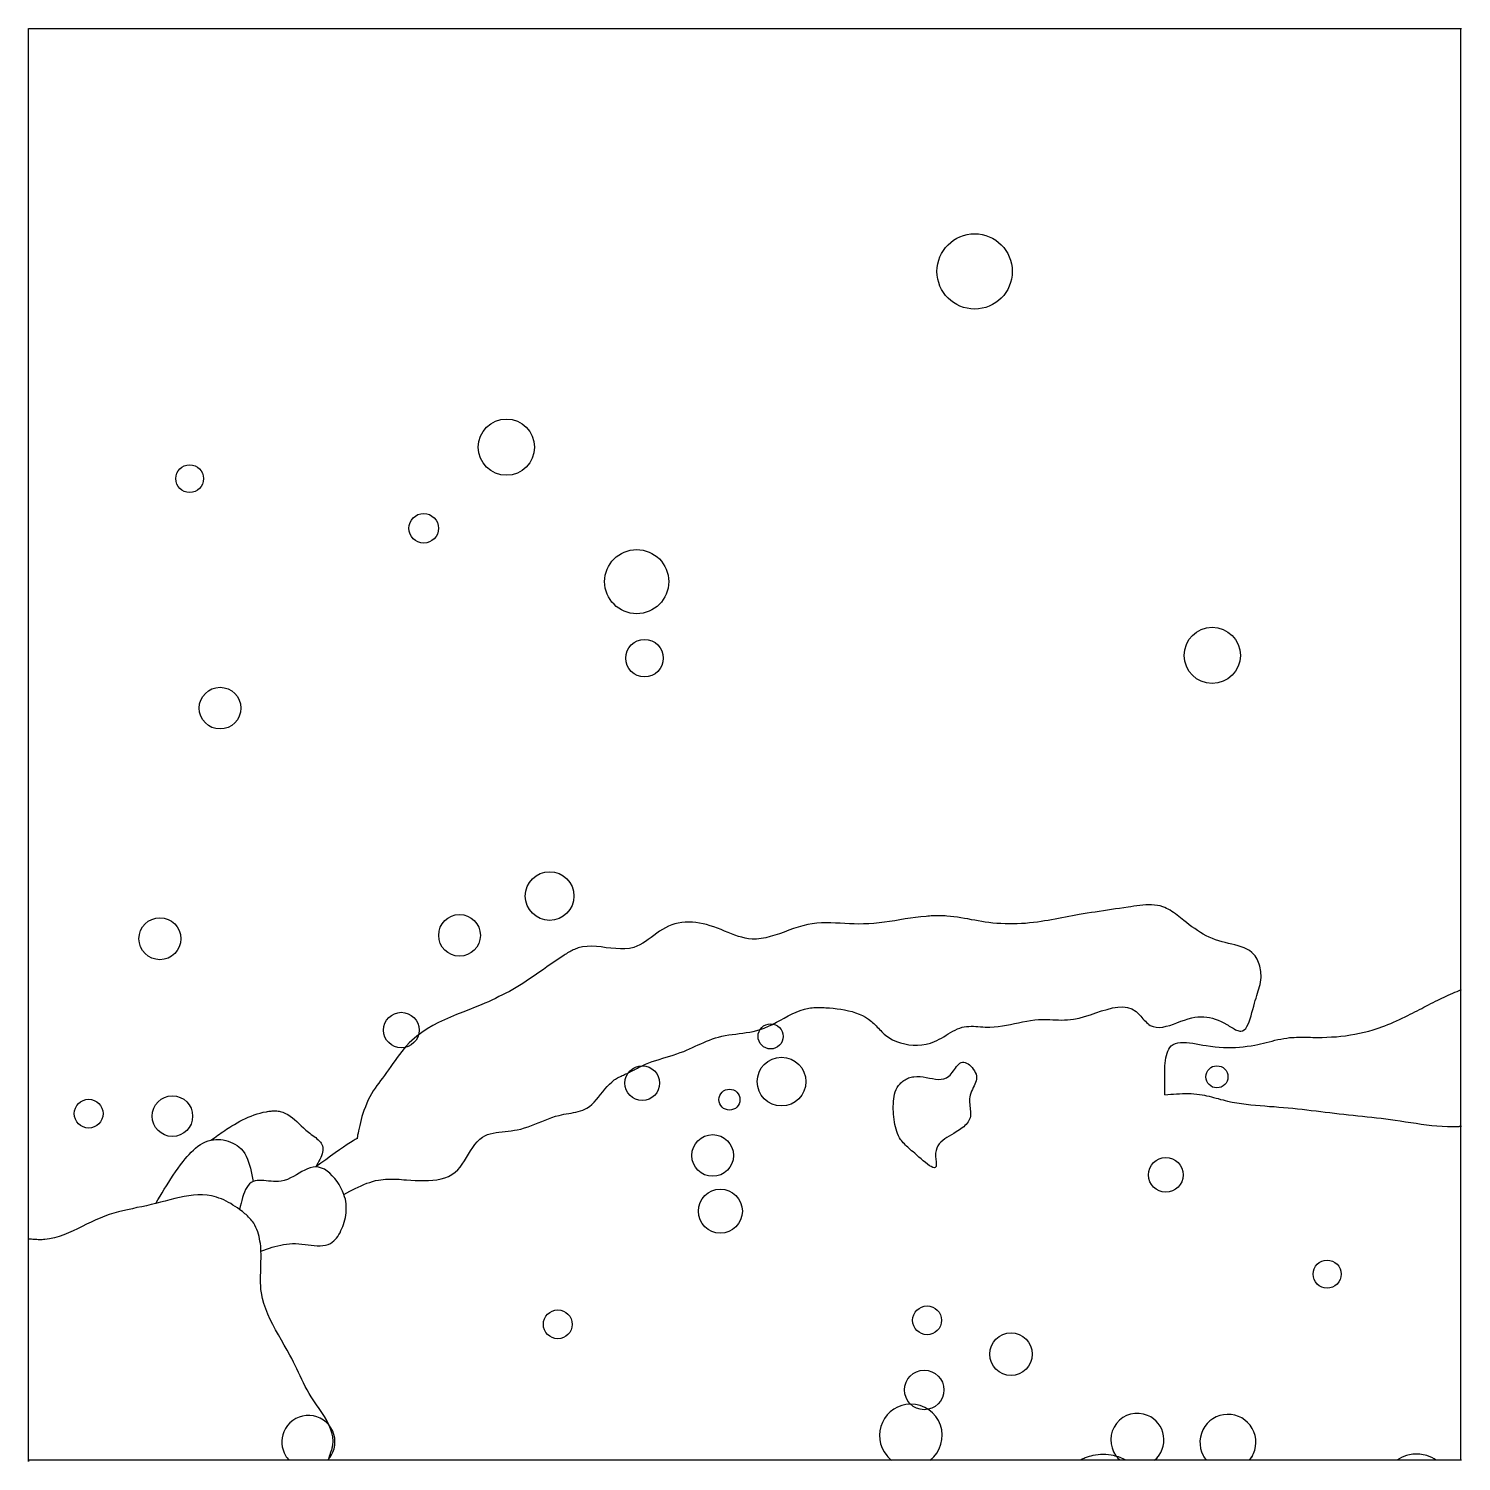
# Model space of a CAD drawing. Extents: x 5.04 to 6.07, y 9.51 to 10.54.
import ezdxf

# ---------------------------------------------------------------- set-up
doc = ezdxf.new("R2010")
doc.units = 0
doc.layers.add('LAYER1', color=7, linetype='CONTINUOUS')
doc.layers.add('LAYER12', color=5, linetype='CONTINUOUS')

msp = doc.modelspace()

# ---------------------------------------------------------------- linework, layer by layer
at = {"layer": 'LAYER1', "color": 7, "linetype": 'CONTINUOUS'}
for points in [[(5.8686, 9.8285), (5.8712, 9.8294), (5.8739, 9.83), (5.876, 9.8305), (5.8782, 9.8307), (5.8803, 9.8308), (5.8824, 9.8308), (5.8845, 9.8306), (5.8865, 9.8303), (5.8886, 9.8298), (5.8906, 9.8292), (5.8927, 9.8284), (5.8947, 9.8275), (5.8967, 9.8265), (5.8988, 9.8253), (5.8997, 9.8248), (5.9006, 9.8242), (5.9015, 9.8237), (5.9024, 9.8231), (5.9033, 9.8226), (5.9041, 9.8221), (5.905, 9.8216), (5.9058, 9.8212), (5.9066, 9.8209), (5.9074, 9.8207), (5.9081, 9.8205), (5.9088, 9.8205), (5.9101, 9.8207), (5.9113, 9.8214), (5.9123, 9.8224), (5.9132, 9.8238), (5.9141, 9.8255), (5.9148, 9.8273), (5.9155, 9.8294), (5.9162, 9.8315), (5.9168, 9.8338), (5.9174, 9.8361), (5.918, 9.8383), (5.9185, 9.8405), (5.9191, 9.8424), (5.9197, 9.8442), (5.9202, 9.846), (5.9208, 9.8477), (5.9213, 9.8493), (5.9218, 9.8509), (5.9222, 9.8525), (5.9226, 9.854), (5.9229, 9.8556), (5.9231, 9.8572), (5.9233, 9.8588), (5.9233, 9.8605), (5.9232, 9.8618), (5.9231, 9.8631), (5.9229, 9.8644), (5.9227, 9.8657), (5.9223, 9.8671), (5.922, 9.8684), (5.9215, 9.8697), (5.921, 9.8709), (5.9204, 9.8721), (5.9197, 9.8733), (5.919, 9.8743), (5.9182, 9.8753), (5.9166, 9.8768), (5.9149, 9.8781), (5.9131, 9.8792), (5.9111, 9.8801), (5.909, 9.8809), (5.9068, 9.8816), (5.9046, 9.8822), (5.9023, 9.8827), (5.9, 9.8833), (5.8977, 9.8838), (5.8954, 9.8844), (5.8932, 9.885), (5.8908, 9.8858), (5.8885, 9.8867), (5.8863, 9.8877), (5.8841, 9.8887), (5.882, 9.8899), (5.8799, 9.8911), (5.8779, 9.8924), (5.8759, 9.8938), (5.8739, 9.8952), (5.872, 9.8966), (5.87, 9.8981), (5.8681, 9.8997), (5.8669, 9.9006), (5.8657, 9.9016), (5.8645, 9.9026), (5.8633, 9.9035), (5.8621, 9.9044), (5.8608, 9.9053), (5.8596, 9.9061), (5.8583, 9.9069), (5.857, 9.9077), (5.8557, 9.9083), (5.8544, 9.9089), (5.8531, 9.9095), (5.8511, 9.91), (5.8492, 9.9104), (5.8472, 9.9107), (5.8451, 9.9109), (5.8431, 9.9109), (5.841, 9.9108), (5.8389, 9.9107), (5.8367, 9.9104), (5.8346, 9.9102), (5.8324, 9.9099), (5.8303, 9.9095), (5.8282, 9.9092), (5.8252, 9.9087), (5.8222, 9.9083), (5.8193, 9.9079), (5.8164, 9.9074), (5.8135, 9.907), (5.8106, 9.9066), (5.8077, 9.9061), (5.8048, 9.9057), (5.802, 9.9053), (5.7991, 9.9048), (5.7962, 9.9043), (5.7934, 9.9038), (5.7909, 9.9034), (5.7885, 9.9029), (5.786, 9.9024), (5.7835, 9.902), (5.781, 9.9015), (5.7786, 9.901), (5.7761, 9.9005), (5.7736, 9.9001), (5.7711, 9.8997), (5.7686, 9.8993), (5.7661, 9.8989), (5.7636, 9.8985), (5.7607, 9.8982), (5.7578, 9.8979), (5.7549, 9.8976), (5.752, 9.8974), (5.749, 9.8973), (5.7461, 9.8972), (5.7432, 9.8972), (5.7403, 9.8972), (5.7374, 9.8974), (5.7345, 9.8975), (5.7316, 9.8978), (5.7287, 9.8981), (5.7262, 9.8985), (5.7237, 9.8989), (5.7212, 9.8993), (5.7188, 9.8998), (5.7163, 9.9002), (5.7138, 9.9007), (5.7113, 9.9011), (5.7088, 9.9015), (5.7063, 9.9019), (5.7038, 9.9023), (5.7013, 9.9026), (5.6988, 9.9028), (5.6976, 9.9029), (5.6963, 9.9029), (5.6951, 9.903), (5.6938, 9.903), (5.6926, 9.903), (5.6914, 9.903), (5.6901, 9.903), (5.6889, 9.9029), (5.6876, 9.9029), (5.6864, 9.9028), (5.6851, 9.9027), (5.6839, 9.9026), (5.6801, 9.9023), (5.6764, 9.9018), (5.6727, 9.9013), (5.6689, 9.9007), (5.6652, 9.9001), (5.6615, 9.8995), (5.6578, 9.899), (5.6541, 9.8984), (5.6503, 9.898), (5.6466, 9.8976), (5.6429, 9.8973), (5.6391, 9.8972), (5.6358, 9.8971), (5.6325, 9.8972), (5.6292, 9.8973), (5.6258, 9.8975), (5.6225, 9.8977), (5.6192, 9.8978), (5.6159, 9.8979), (5.6125, 9.898), (5.6092, 9.8979), (5.6059, 9.8977), (5.6026, 9.8973), (5.5993, 9.8967), (5.5959, 9.8959), (5.5925, 9.8949), (5.5892, 9.8938), (5.5858, 9.8926), (5.5825, 9.8914), (5.5792, 9.8902), (5.5759, 9.8891), (5.5726, 9.8881), (5.5693, 9.8873), (5.5661, 9.8867), (5.5628, 9.8863), (5.5596, 9.8863), (5.5571, 9.8866), (5.5547, 9.887), (5.5522, 9.8876), (5.5498, 9.8883), (5.5473, 9.8892), (5.5449, 9.8901), (5.5424, 9.8911), (5.5399, 9.8921), (5.5374, 9.8932), (5.5348, 9.8941), (5.5322, 9.8951), (5.5296, 9.8959), (5.5271, 9.8967), (5.5246, 9.8973), (5.522, 9.8978), (5.5194, 9.8981), (5.5169, 9.8984), (5.5143, 9.8985), (5.5118, 9.8984), (5.5093, 9.8982), (5.5068, 9.8978), (5.5044, 9.8973), (5.5021, 9.8965), (5.4998, 9.8956), (5.4976, 9.8945), (5.4955, 9.8933), (5.4934, 9.8919), (5.4914, 9.8905), (5.4894, 9.889), (5.4874, 9.8875), (5.4854, 9.8861), (5.4834, 9.8847), (5.4814, 9.8834), (5.4793, 9.8822), (5.4772, 9.8812), (5.475, 9.8804), (5.4719, 9.8797), (5.4687, 9.8793), (5.4655, 9.8793), (5.4621, 9.8795), (5.4587, 9.8798), (5.4552, 9.8802), (5.4518, 9.8807), (5.4484, 9.881), (5.445, 9.8812), (5.4416, 9.8811), (5.4384, 9.8807), (5.4352, 9.88), (5.4343, 9.8797), (5.4335, 9.8793), (5.4326, 9.879), (5.4318, 9.8786), (5.431, 9.8782), (5.4301, 9.8778), (5.4293, 9.8773), (5.4285, 9.8769), (5.4277, 9.8764), (5.4269, 9.8759), (5.4261, 9.8754), (5.4253, 9.8749), (5.4228, 9.8732), (5.4203, 9.8715), (5.4178, 9.8698), (5.4153, 9.8681), (5.4129, 9.8664), (5.4104, 9.8647), (5.408, 9.863), (5.4055, 9.8613), (5.4031, 9.8596), (5.4006, 9.8579), (5.3982, 9.8563), (5.3957, 9.8547), (5.3933, 9.8532), (5.3909, 9.8518), (5.3885, 9.8504), (5.3861, 9.849), (5.3837, 9.8477), (5.3812, 9.8464), (5.3787, 9.8452), (5.3762, 9.844), (5.3737, 9.8428), (5.3711, 9.8416), (5.3686, 9.8405), (5.366, 9.8394), (5.3616, 9.8376), (5.3572, 9.8359), (5.3528, 9.8341), (5.3484, 9.8324), (5.344, 9.8306), (5.3397, 9.8287), (5.3355, 9.8267), (5.3314, 9.8246)], [(5.8545, 9.7751), (5.8545, 9.7763), (5.8545, 9.7774), (5.8545, 9.7786), (5.8544, 9.7798), (5.8544, 9.7811), (5.8544, 9.7823), (5.8544, 9.7835), (5.8544, 9.7848), (5.8544, 9.786), (5.8544, 9.7873), (5.8544, 9.7887), (5.8544, 9.79), (5.8544, 9.7919), (5.8545, 9.7938), (5.8546, 9.7957), (5.8547, 9.7977), (5.8549, 9.7995), (5.8552, 9.8014), (5.8556, 9.8031), (5.8561, 9.8048), (5.8566, 9.8063), (5.8573, 9.8077), (5.8582, 9.8089), (5.8591, 9.81), (5.8605, 9.811), (5.8621, 9.8117), (5.8639, 9.8122), (5.8658, 9.8124), (5.8678, 9.8125), (5.87, 9.8124), (5.8722, 9.8122), (5.8746, 9.8119), (5.8769, 9.8115), (5.8793, 9.8111), (5.8817, 9.8106), (5.884, 9.8102), (5.8872, 9.8097), (5.8904, 9.8094), (5.8934, 9.8091), (5.8964, 9.8089), (5.8993, 9.8088), (5.9022, 9.8088), (5.905, 9.8089), (5.9078, 9.809), (5.9106, 9.8093), (5.9133, 9.8097), (5.9161, 9.8101), (5.9189, 9.8106), (5.9209, 9.8111), (5.9229, 9.8115), (5.925, 9.812), (5.927, 9.8125), (5.9291, 9.813), (5.9312, 9.8135), (5.9332, 9.814), (5.9353, 9.8145), (5.9374, 9.8149), (5.9395, 9.8153), (5.9416, 9.8156), (5.9437, 9.8159), (5.9454, 9.816), (5.947, 9.8161), (5.9487, 9.8162), (5.9503, 9.8163), (5.952, 9.8163), (5.9536, 9.8163), (5.9553, 9.8162), (5.957, 9.8162), (5.9586, 9.8162), (5.9603, 9.8161), (5.9619, 9.8161), (5.9636, 9.8161), (5.967, 9.8161), (5.9703, 9.8162), (5.9737, 9.8164), (5.9771, 9.8166), (5.9804, 9.8169), (5.9837, 9.8173), (5.9871, 9.8178), (5.9904, 9.8184), (5.9937, 9.819), (5.9969, 9.8198), (6.0002, 9.8206), (6.0034, 9.8215), (6.0055, 9.8222), (6.0076, 9.8229), (6.0097, 9.8236), (6.0118, 9.8244), (6.0139, 9.8253), (6.016, 9.8261), (6.018, 9.827), (6.0201, 9.8279), (6.0221, 9.8288), (6.0241, 9.8298), (6.0262, 9.8308), (6.0282, 9.8317), (6.0298, 9.8326), (6.0315, 9.8334), (6.0331, 9.8343), (6.0348, 9.8351), (6.0364, 9.836), (6.0381, 9.8368), (6.0397, 9.8377), (6.0414, 9.8386), (6.043, 9.8394), (6.0446, 9.8402), (6.0463, 9.8411), (6.048, 9.8419), (6.0495, 9.8427), (6.051, 9.8434), (6.0525, 9.8441), (6.0541, 9.8448), (6.0556, 9.8455), (6.0571, 9.8462), (6.0587, 9.8469), (6.0602, 9.8476), (6.0617, 9.8483), (6.0633, 9.849), (6.0648, 9.8497), (6.0664, 9.8504)], [(5.2679, 9.7039), (5.2699, 9.705), (5.272, 9.7061), (5.274, 9.7071), (5.276, 9.7081), (5.2781, 9.7091), (5.2801, 9.7101), (5.2822, 9.7109), (5.2843, 9.7118), (5.2863, 9.7125), (5.2884, 9.7131), (5.2905, 9.7137), (5.2927, 9.7141), (5.2943, 9.7144), (5.2959, 9.7146), (5.2975, 9.7147), (5.2991, 9.7148), (5.3007, 9.7148), (5.3024, 9.7148), (5.304, 9.7148), (5.3057, 9.7147), (5.3074, 9.7147), (5.3091, 9.7146), (5.3108, 9.7144), (5.3126, 9.7143), (5.3157, 9.7141), (5.3189, 9.7139), (5.322, 9.7138), (5.3252, 9.7137), (5.3283, 9.7138), (5.3314, 9.714), (5.3344, 9.7144), (5.3373, 9.7149), (5.34, 9.7157), (5.3427, 9.7167), (5.3451, 9.7181), (5.3474, 9.7197), (5.3492, 9.7215), (5.3509, 9.7234), (5.3525, 9.7256), (5.3541, 9.7279), (5.3555, 9.7303), (5.357, 9.7327), (5.3584, 9.7351), (5.3599, 9.7374), (5.3615, 9.7395), (5.3632, 9.7415), (5.365, 9.7433), (5.367, 9.7448), (5.3687, 9.7458), (5.3705, 9.7466), (5.3725, 9.7472), (5.3745, 9.7477), (5.3766, 9.7481), (5.3787, 9.7484), (5.3809, 9.7487), (5.3831, 9.7489), (5.3853, 9.7491), (5.3875, 9.7494), (5.3897, 9.7497), (5.3918, 9.75), (5.3944, 9.7506), (5.397, 9.7514), (5.3995, 9.7522), (5.4019, 9.7531), (5.4044, 9.754), (5.4068, 9.755), (5.4092, 9.756), (5.4116, 9.757), (5.414, 9.758), (5.4165, 9.7589), (5.419, 9.7597), (5.4216, 9.7603), (5.4233, 9.7607), (5.425, 9.7611), (5.4268, 9.7614), (5.4285, 9.7617), (5.4302, 9.762), (5.4319, 9.7623), (5.4336, 9.7627), (5.4353, 9.7631), (5.4369, 9.7636), (5.4385, 9.7641), (5.44, 9.7648), (5.4414, 9.7655), (5.4433, 9.7668), (5.4451, 9.7682), (5.4467, 9.7698), (5.4483, 9.7716), (5.4498, 9.7734), (5.4513, 9.7753), (5.4528, 9.7772), (5.4544, 9.7791), (5.4559, 9.7809), (5.4576, 9.7826), (5.4593, 9.7842), (5.4611, 9.7857), (5.4619, 9.7862), (5.4627, 9.7867), (5.4635, 9.7871), (5.4643, 9.7876), (5.4651, 9.788), (5.466, 9.7884), (5.4668, 9.7888), (5.4676, 9.7892), (5.4685, 9.7896), (5.4693, 9.79), (5.4702, 9.7903), (5.471, 9.7907), (5.4719, 9.7912), (5.4727, 9.7916), (5.4735, 9.792), (5.4744, 9.7924), (5.4752, 9.7929), (5.476, 9.7933), (5.4768, 9.7937), (5.4776, 9.7942), (5.4785, 9.7946), (5.4793, 9.795), (5.4801, 9.7954), (5.4809, 9.7958), (5.4833, 9.7969), (5.4857, 9.7979), (5.4882, 9.7988), (5.4907, 9.7996), (5.4932, 9.8004), (5.4957, 9.8012), (5.4982, 9.802), (5.5007, 9.8027), (5.5032, 9.8035), (5.5057, 9.8043), (5.5082, 9.8052), (5.5107, 9.8061), (5.5128, 9.807), (5.5148, 9.8079), (5.5169, 9.8088), (5.5189, 9.8097), (5.521, 9.8107), (5.523, 9.8116), (5.5251, 9.8125), (5.5271, 9.8134), (5.5292, 9.8142), (5.5313, 9.815), (5.5334, 9.8157), (5.5355, 9.8163), (5.5379, 9.8169), (5.5404, 9.8174), (5.5429, 9.8178), (5.5454, 9.8182), (5.5479, 9.8185), (5.5504, 9.8188), (5.5529, 9.8192), (5.5554, 9.8195), (5.5579, 9.8199), (5.5604, 9.8204), (5.5629, 9.821), (5.5653, 9.8217), (5.5683, 9.8227), (5.5712, 9.824), (5.5741, 9.8254), (5.5769, 9.8269), (5.5798, 9.8284), (5.5826, 9.8299), (5.5854, 9.8314), (5.5883, 9.8329), (5.5911, 9.8342), (5.594, 9.8353), (5.597, 9.8363), (5.6, 9.837), (5.6012, 9.8372), (5.6024, 9.8373), (5.6036, 9.8374), (5.6048, 9.8375), (5.6061, 9.8375), (5.6073, 9.8375), (5.6086, 9.8375), (5.6098, 9.8375), (5.6111, 9.8374), (5.6123, 9.8373), (5.6136, 9.8372), (5.6149, 9.8371), (5.6176, 9.8369), (5.6203, 9.8366), (5.623, 9.8362), (5.6257, 9.8357), (5.6284, 9.8351), (5.631, 9.8345), (5.6335, 9.8337), (5.636, 9.8328), (5.6384, 9.8317), (5.6407, 9.8305), (5.6428, 9.8291), (5.6449, 9.8275), (5.6457, 9.8268), (5.6466, 9.826), (5.6474, 9.8251), (5.6482, 9.8243), (5.649, 9.8235), (5.6499, 9.8226), (5.6507, 9.8217), (5.6515, 9.8209), (5.6523, 9.82), (5.6532, 9.8192), (5.654, 9.8184), (5.6549, 9.8177), (5.6574, 9.8159), (5.6599, 9.8144), (5.6627, 9.8131), (5.6656, 9.8121), (5.6686, 9.8114), (5.6716, 9.8108), (5.6747, 9.8106), (5.6778, 9.8105), (5.6809, 9.8108), (5.684, 9.8113), (5.687, 9.812), (5.6898, 9.8131), (5.6916, 9.8139), (5.6933, 9.8147), (5.695, 9.8156), (5.6966, 9.8166), (5.6982, 9.8176), (5.6998, 9.8186), (5.7014, 9.8196), (5.703, 9.8205), (5.7047, 9.8213), (5.7063, 9.8221), (5.708, 9.8227), (5.7096, 9.8233), (5.7112, 9.8236), (5.7128, 9.8238), (5.7144, 9.8239), (5.716, 9.824), (5.7177, 9.824), (5.7194, 9.8239), (5.721, 9.8239), (5.7227, 9.8237), (5.7244, 9.8236), (5.7261, 9.8235), (5.7278, 9.8235), (5.7295, 9.8235), (5.7325, 9.8236), (5.7355, 9.8239), (5.7384, 9.8243), (5.7414, 9.8248), (5.7443, 9.8253), (5.7472, 9.8259), (5.75, 9.8266), (5.7529, 9.8272), (5.7558, 9.8277), (5.7586, 9.8282), (5.7615, 9.8286), (5.7643, 9.8288), (5.7664, 9.8289), (5.7684, 9.8289), (5.7704, 9.8289), (5.7724, 9.8288), (5.7745, 9.8287), (5.7766, 9.8286), (5.7786, 9.8286), (5.7807, 9.8285), (5.7828, 9.8286), (5.7849, 9.8286), (5.7871, 9.8288), (5.7892, 9.8291), (5.7932, 9.8299), (5.7972, 9.831), (5.8013, 9.8323), (5.8053, 9.8336), (5.8093, 9.835), (5.8133, 9.8361), (5.8172, 9.8371), (5.8209, 9.8377), (5.8245, 9.8379), (5.8278, 9.8375), (5.831, 9.8364), (5.834, 9.8346), (5.8348, 9.8338), (5.8357, 9.833), (5.8365, 9.8322), (5.8373, 9.8313), (5.8381, 9.8303), (5.8389, 9.8294), (5.8398, 9.8285), (5.8406, 9.8276), (5.8414, 9.8268), (5.8423, 9.826), (5.8431, 9.8253), (5.844, 9.8247), (5.8461, 9.8238), (5.8483, 9.8233), (5.8506, 9.8232), (5.853, 9.8235), (5.8554, 9.824), (5.858, 9.8247), (5.8606, 9.8256), (5.8632, 9.8266), (5.8659, 9.8276), (5.8686, 9.8285)], [(5.3314, 9.8246), (5.3274, 9.8223), (5.3236, 9.8197), (5.3199, 9.817), (5.3165, 9.8139), (5.3146, 9.8121), (5.3127, 9.8101), (5.311, 9.8081), (5.3093, 9.806), (5.3076, 9.8039), (5.306, 9.8017), (5.3044, 9.7995), (5.3028, 9.7974), (5.3013, 9.7952), (5.2998, 9.793), (5.2983, 9.7909), (5.2968, 9.7888), (5.2955, 9.787), (5.2941, 9.7852), (5.2928, 9.7834), (5.2915, 9.7816), (5.2902, 9.7797), (5.2889, 9.7778), (5.2877, 9.7758), (5.2865, 9.7737), (5.2853, 9.7715), (5.2842, 9.7691), (5.2832, 9.7665), (5.2822, 9.7638), (5.2815, 9.7617), (5.2808, 9.7596), (5.2803, 9.7574), (5.2797, 9.7553), (5.2792, 9.7532), (5.2787, 9.7512), (5.2783, 9.7493), (5.278, 9.7477), (5.2777, 9.7463), (5.2776, 9.7451), (5.2774, 9.7443), (5.2774, 9.7438), (5.2774, 9.7438), (5.2774, 9.7437), (5.2774, 9.7437), (5.2774, 9.7437), (5.2774, 9.7437), (5.2774, 9.7437), (5.2774, 9.7437), (5.2774, 9.7437), (5.2774, 9.7438), (5.2774, 9.7438), (5.2774, 9.7438), (5.2774, 9.7438), (5.2769, 9.7437), (5.2759, 9.7431), (5.2744, 9.7422), (5.2725, 9.741), (5.2703, 9.7395), (5.2677, 9.7377), (5.2648, 9.7357), (5.2616, 9.7335), (5.2583, 9.7311), (5.2549, 9.7287), (5.2513, 9.7261), (5.2478, 9.7236)], [(5.72, 9.7885), (5.72, 9.7874), (5.7199, 9.7863), (5.7196, 9.7851), (5.7192, 9.7839), (5.7187, 9.7827), (5.7182, 9.7815), (5.7176, 9.7802), (5.717, 9.7789), (5.7164, 9.7776), (5.7159, 9.7762), (5.7155, 9.7749), (5.7152, 9.7735), (5.715, 9.7722), (5.7149, 9.7709), (5.715, 9.7696), (5.7151, 9.7683), (5.7152, 9.767), (5.7154, 9.7658), (5.7155, 9.7645), (5.7156, 9.7633), (5.7157, 9.762), (5.7157, 9.7609), (5.7156, 9.7597), (5.7153, 9.7586), (5.715, 9.7576), (5.7145, 9.7566), (5.714, 9.7557), (5.7133, 9.7548), (5.7125, 9.7539), (5.7117, 9.7531), (5.7108, 9.7522), (5.7098, 9.7515), (5.7088, 9.7507), (5.7077, 9.75), (5.7066, 9.7492), (5.7055, 9.7485), (5.7038, 9.7475), (5.7021, 9.7465), (5.7004, 9.7455), (5.6988, 9.7445), (5.6973, 9.7435), (5.6958, 9.7424), (5.6945, 9.7412), (5.6933, 9.7399), (5.6923, 9.7385), (5.6916, 9.737), (5.691, 9.7353), (5.6907, 9.7334), (5.6907, 9.7325), (5.6907, 9.7315), (5.6907, 9.7305), (5.6908, 9.7296), (5.6909, 9.7286), (5.691, 9.7277), (5.691, 9.7268), (5.6911, 9.7259), (5.6911, 9.7252), (5.6911, 9.7245), (5.691, 9.7239), (5.6908, 9.7235), (5.6903, 9.723), (5.6896, 9.7229), (5.6887, 9.7231), (5.6876, 9.7237), (5.6863, 9.7244), (5.6849, 9.7254), (5.6835, 9.7266), (5.6819, 9.7279), (5.6804, 9.7292), (5.6788, 9.7306), (5.6773, 9.732), (5.6758, 9.7333), (5.6747, 9.7342), (5.6736, 9.7351), (5.6726, 9.736), (5.6717, 9.7368), (5.6708, 9.7376), (5.6699, 9.7384), (5.6691, 9.7391), (5.6684, 9.7399), (5.6676, 9.7407), (5.667, 9.7415), (5.6663, 9.7423), (5.6657, 9.7431), (5.6649, 9.7444), (5.6642, 9.7458), (5.6635, 9.7473), (5.663, 9.7489), (5.6625, 9.7505), (5.662, 9.7522), (5.6616, 9.7539), (5.6613, 9.7556), (5.661, 9.7574), (5.6608, 9.7593), (5.6606, 9.7611), (5.6605, 9.763), (5.6604, 9.7648), (5.6604, 9.7667), (5.6605, 9.7685), (5.6606, 9.7704), (5.6608, 9.7721), (5.6611, 9.7739), (5.6614, 9.7756), (5.6619, 9.7772), (5.6626, 9.7788), (5.6633, 9.7803), (5.6642, 9.7816), (5.6653, 9.7829), (5.6659, 9.7836), (5.6666, 9.7842), (5.6673, 9.7848), (5.6681, 9.7853), (5.6689, 9.7858), (5.6697, 9.7863), (5.6706, 9.7867), (5.6714, 9.7871), (5.6724, 9.7874), (5.6733, 9.7877), (5.6742, 9.7879), (5.6752, 9.788), (5.6774, 9.7882), (5.6796, 9.7881), (5.6818, 9.7878), (5.684, 9.7874), (5.6863, 9.787), (5.6885, 9.7866), (5.6906, 9.7863), (5.6927, 9.7861), (5.6947, 9.7862), (5.6966, 9.7865), (5.6984, 9.7872), (5.7001, 9.7883), (5.701, 9.7891), (5.7018, 9.79), (5.7026, 9.791), (5.7034, 9.7921), (5.7042, 9.7932), (5.7049, 9.7942), (5.7057, 9.7952), (5.7065, 9.7962), (5.7073, 9.797), (5.7081, 9.7976), (5.709, 9.7981), (5.7099, 9.7984), (5.7109, 9.7984), (5.7119, 9.7982), (5.7129, 9.7977), (5.7139, 9.7971), (5.7149, 9.7964), (5.7159, 9.7955), (5.7168, 9.7945), (5.7176, 9.7934), (5.7184, 9.7922), (5.719, 9.791), (5.7196, 9.7897), (5.72, 9.7885)], [(5.8545, 9.7751), (5.8566, 9.7752), (5.8587, 9.7754), (5.8608, 9.7756), (5.8629, 9.7757), (5.865, 9.7758), (5.8671, 9.7759), (5.8691, 9.776), (5.8712, 9.7759), (5.8733, 9.7759), (5.8753, 9.7758), (5.8774, 9.7756), (5.8794, 9.7753), (5.8811, 9.7751), (5.8828, 9.7748), (5.8844, 9.7744), (5.8861, 9.774), (5.8878, 9.7736), (5.8894, 9.7732), (5.8911, 9.7727), (5.8927, 9.7723), (5.8944, 9.7718), (5.8961, 9.7714), (5.8977, 9.771), (5.8994, 9.7706), (5.9027, 9.7699), (5.906, 9.7693), (5.9093, 9.7688), (5.9126, 9.7683), (5.9159, 9.7679), (5.9192, 9.7676), (5.9226, 9.7673), (5.9259, 9.7671), (5.9292, 9.7668), (5.9326, 9.7666), (5.9359, 9.7663), (5.9393, 9.7661), (5.9426, 9.7658), (5.9459, 9.7654), (5.9493, 9.7651), (5.9526, 9.7647), (5.9559, 9.7643), (5.9592, 9.7639), (5.9626, 9.7635), (5.9659, 9.7631), (5.9692, 9.7627), (5.9725, 9.7623), (5.9758, 9.7619), (5.9792, 9.7615), (5.9825, 9.7611), (5.9858, 9.7608), (5.9891, 9.7604), (5.9924, 9.7601), (5.9958, 9.7597), (5.9991, 9.7594), (6.0024, 9.759), (6.0057, 9.7586), (6.0091, 9.7583), (6.0124, 9.7578), (6.0157, 9.7574), (6.019, 9.7569), (6.0228, 9.7564), (6.0265, 9.7558), (6.0302, 9.7552), (6.034, 9.7547), (6.0377, 9.7541), (6.0414, 9.7536), (6.0452, 9.7532), (6.0489, 9.7528), (6.0526, 9.7526), (6.0564, 9.7524), (6.0601, 9.7524), (6.0639, 9.7525), (6.0641, 9.7525), (6.0643, 9.7525), (6.0645, 9.7525), (6.0647, 9.7525), (6.0649, 9.7525), (6.0651, 9.7526), (6.0653, 9.7526), (6.0655, 9.7526), (6.0658, 9.7526), (6.066, 9.7526), (6.0662, 9.7526), (6.0664, 9.7526)], [(5.1729, 9.7427), (5.1741, 9.7435), (5.1753, 9.7444), (5.1765, 9.7453), (5.1777, 9.7461), (5.179, 9.747), (5.1802, 9.7478), (5.1814, 9.7487), (5.1827, 9.7495), (5.1839, 9.7504), (5.1852, 9.7512), (5.1864, 9.752), (5.1877, 9.7528), (5.1896, 9.7539), (5.1915, 9.7551), (5.1935, 9.7562), (5.1955, 9.7572), (5.1975, 9.7582), (5.1995, 9.7591), (5.2016, 9.7599), (5.2037, 9.7607), (5.2058, 9.7614), (5.208, 9.762), (5.2102, 9.7626), (5.2125, 9.763), (5.2133, 9.7631), (5.2142, 9.7633), (5.215, 9.7634), (5.2159, 9.7634), (5.2167, 9.7635), (5.2176, 9.7635), (5.2184, 9.7635), (5.2192, 9.7635), (5.22, 9.7635), (5.2209, 9.7634), (5.2216, 9.7633), (5.2224, 9.7631), (5.2243, 9.7626), (5.2261, 9.7618), (5.2278, 9.7609), (5.2295, 9.7598), (5.2311, 9.7586), (5.2326, 9.7573), (5.2342, 9.7559), (5.2358, 9.7544), (5.2374, 9.7529), (5.239, 9.7514), (5.2407, 9.7499), (5.2425, 9.7484), (5.2435, 9.7476), (5.2446, 9.7468), (5.2456, 9.746), (5.2467, 9.7452), (5.2477, 9.7445), (5.2486, 9.7437), (5.2495, 9.7429), (5.2503, 9.7421), (5.2511, 9.7412), (5.2517, 9.7404), (5.2522, 9.7395), (5.2526, 9.7386), (5.2528, 9.7375), (5.2529, 9.7364), (5.2528, 9.7352), (5.2526, 9.734), (5.2523, 9.7328), (5.2518, 9.7315), (5.2513, 9.7302), (5.2507, 9.7289), (5.25, 9.7276), (5.2493, 9.7263), (5.2485, 9.7249), (5.2478, 9.7236)], [(5.1335, 9.6974), (5.135, 9.7), (5.1365, 9.7025), (5.138, 9.705), (5.1395, 9.7075), (5.1411, 9.7101), (5.1427, 9.7126), (5.1443, 9.7151), (5.1459, 9.7176), (5.1476, 9.7201), (5.1494, 9.7226), (5.1512, 9.725), (5.1531, 9.7275), (5.1545, 9.7292), (5.1559, 9.7309), (5.1573, 9.7325), (5.1588, 9.7341), (5.1603, 9.7356), (5.1619, 9.737), (5.1636, 9.7383), (5.1653, 9.7395), (5.1671, 9.7405), (5.1689, 9.7414), (5.1709, 9.7421), (5.1729, 9.7427), (5.1746, 9.7429), (5.1763, 9.7431), (5.1781, 9.7431), (5.1799, 9.743), (5.1817, 9.7428), (5.1835, 9.7424), (5.1852, 9.7419), (5.1869, 9.7413), (5.1885, 9.7406), (5.19, 9.7398), (5.1915, 9.7389), (5.1928, 9.7379), (5.1944, 9.7364), (5.1958, 9.7348), (5.197, 9.733), (5.1981, 9.7311), (5.199, 9.7291), (5.1998, 9.727), (5.2005, 9.7248), (5.2011, 9.7226), (5.2017, 9.7203), (5.2022, 9.7179), (5.2026, 9.7155), (5.2031, 9.7131)], [(5.2086, 9.6634), (5.2106, 9.6641), (5.2126, 9.6648), (5.2146, 9.6654), (5.2166, 9.6661), (5.2186, 9.6666), (5.2207, 9.6672), (5.2227, 9.6676), (5.2248, 9.668), (5.2269, 9.6683), (5.2291, 9.6686), (5.2312, 9.6687), (5.2334, 9.6687), (5.2356, 9.6685), (5.2378, 9.6683), (5.2401, 9.6681), (5.2423, 9.6678), (5.2445, 9.6675), (5.2467, 9.6673), (5.2488, 9.6672), (5.2509, 9.6671), (5.2529, 9.6673), (5.2548, 9.6676), (5.2566, 9.6681), (5.2583, 9.6689), (5.2595, 9.6697), (5.2606, 9.6706), (5.2616, 9.6716), (5.2626, 9.6727), (5.2635, 9.6739), (5.2643, 9.6752), (5.2651, 9.6765), (5.2658, 9.678), (5.2665, 9.6794), (5.2671, 9.6809), (5.2676, 9.6824), (5.2681, 9.684), (5.2686, 9.6856), (5.2689, 9.6873), (5.2692, 9.689), (5.2695, 9.6906), (5.2696, 9.6923), (5.2696, 9.6939), (5.2696, 9.6956), (5.2694, 9.6972), (5.2692, 9.6989), (5.2689, 9.7005), (5.2684, 9.7022), (5.2679, 9.7039), (5.2669, 9.7063), (5.2658, 9.7086), (5.2645, 9.711), (5.263, 9.7132), (5.2614, 9.7153), (5.2596, 9.7172), (5.2578, 9.719), (5.2559, 9.7205), (5.2539, 9.7218), (5.2519, 9.7227), (5.2498, 9.7233), (5.2478, 9.7236), (5.2458, 9.7234), (5.2438, 9.7229), (5.2419, 9.7222), (5.2399, 9.7213), (5.2379, 9.7202), (5.2359, 9.719), (5.2339, 9.7178), (5.2318, 9.7167), (5.2297, 9.7156), (5.2275, 9.7146), (5.2253, 9.7138), (5.223, 9.7133), (5.2212, 9.7131), (5.2194, 9.7131), (5.2176, 9.7131), (5.2158, 9.7133), (5.2141, 9.7134), (5.2123, 9.7136), (5.2106, 9.7138), (5.2089, 9.7139), (5.2073, 9.7139), (5.2058, 9.7138), (5.2044, 9.7136), (5.2031, 9.7131), (5.2017, 9.7124), (5.2005, 9.7114), (5.1995, 9.7102), (5.1985, 9.7088), (5.1976, 9.7073), (5.1968, 9.7055), (5.1961, 9.7037), (5.1955, 9.7017), (5.1949, 9.6996), (5.1944, 9.6975), (5.1938, 9.6953), (5.1933, 9.6931)], [(5.2578, 9.5172), (5.258, 9.5178), (5.2582, 9.5184), (5.2584, 9.519), (5.2586, 9.5197), (5.2588, 9.5203), (5.259, 9.5209), (5.2592, 9.5215), (5.2594, 9.5221), (5.2595, 9.5227), (5.2597, 9.5234), (5.2598, 9.524), (5.2599, 9.5246), (5.2601, 9.5276), (5.2599, 9.5306), (5.2593, 9.5335), (5.2583, 9.5364), (5.2571, 9.5393), (5.2556, 9.5422), (5.2539, 9.5451), (5.2521, 9.5479), (5.2502, 9.5508), (5.2483, 9.5536), (5.2464, 9.5564), (5.2446, 9.5593), (5.2431, 9.5617), (5.2417, 9.5642), (5.2403, 9.5667), (5.239, 9.5692), (5.2378, 9.5717), (5.2366, 9.5741), (5.2354, 9.5766), (5.2342, 9.5791), (5.233, 9.5816), (5.2318, 9.584), (5.2306, 9.5865), (5.2293, 9.589), (5.2274, 9.5926), (5.2253, 9.5962), (5.2233, 9.5998), (5.2212, 9.6035), (5.2191, 9.6071), (5.2172, 9.6108), (5.2153, 9.6145), (5.2136, 9.6182), (5.212, 9.622), (5.2107, 9.6258), (5.2097, 9.6296), (5.2089, 9.6335), (5.2086, 9.6359), (5.2084, 9.6384), (5.2083, 9.6408), (5.2083, 9.6432), (5.2083, 9.6457), (5.2084, 9.6482), (5.2085, 9.6507), (5.2086, 9.6532), (5.2086, 9.6558), (5.2087, 9.6583), (5.2087, 9.6609), (5.2086, 9.6634), (5.2085, 9.6652), (5.2084, 9.6669), (5.2082, 9.6687), (5.2079, 9.6704), (5.2076, 9.6722), (5.2073, 9.6739), (5.2068, 9.6755), (5.2063, 9.6772), (5.2057, 9.6788), (5.205, 9.6803), (5.2043, 9.6818), (5.2034, 9.6833), (5.2027, 9.6842), (5.202, 9.6851), (5.2013, 9.686), (5.2005, 9.6869), (5.1997, 9.6877), (5.1989, 9.6886), (5.198, 9.6894), (5.1971, 9.6901), (5.1962, 9.6909), (5.1953, 9.6917), (5.1943, 9.6924), (5.1933, 9.6931), (5.1918, 9.6942), (5.1902, 9.6953), (5.1886, 9.6963), (5.187, 9.6973), (5.1853, 9.6982), (5.1837, 9.6991), (5.182, 9.6999), (5.1803, 9.7007), (5.1785, 9.7013), (5.1768, 9.7019), (5.1751, 9.7024), (5.1733, 9.7028), (5.1701, 9.7034), (5.1669, 9.7036), (5.1636, 9.7036), (5.1603, 9.7034), (5.157, 9.7029), (5.1537, 9.7024), (5.1503, 9.7017), (5.147, 9.7009), (5.1436, 9.7), (5.1402, 9.6991), (5.1369, 9.6983), (5.1335, 9.6974), (5.1301, 9.6966), (5.1267, 9.6958), (5.1234, 9.6951), (5.12, 9.6944), (5.1167, 9.6936), (5.1133, 9.6929), (5.11, 9.6921), (5.1068, 9.6913), (5.1035, 9.6904), (5.1002, 9.6894), (5.097, 9.6883), (5.0938, 9.687), (5.0905, 9.6856), (5.0873, 9.6841), (5.084, 9.6825), (5.0808, 9.6809), (5.0775, 9.6793), (5.0743, 9.6778), (5.071, 9.6763), (5.0677, 9.6749), (5.0644, 9.6738), (5.061, 9.6728), (5.0576, 9.6721), (5.0542, 9.6717), (5.0532, 9.6716), (5.0523, 9.6715), (5.0513, 9.6715), (5.0504, 9.6715), (5.0494, 9.6715), (5.0484, 9.6716), (5.0475, 9.6716), (5.0465, 9.6717), (5.0455, 9.6717), (5.0446, 9.6718), (5.0436, 9.6718), (5.0426, 9.6719)], [(5.2567, 9.5139), (5.2568, 9.5143), (5.2569, 9.5146), (5.2571, 9.5149), (5.2572, 9.5152), (5.2573, 9.5155), (5.2573, 9.5158), (5.2574, 9.5161), (5.2575, 9.5164), (5.2576, 9.5166), (5.2577, 9.5168), (5.2577, 9.517), (5.2578, 9.5172), (5.2578, 9.5174), (5.2579, 9.5175), (5.2579, 9.5176), (5.2579, 9.5176), (5.2579, 9.5177), (5.2579, 9.5176), (5.2579, 9.5176), (5.2579, 9.5176), (5.2579, 9.5175), (5.2578, 9.5174), (5.2578, 9.5173), (5.2578, 9.5172)], [(5.2567, 9.5139), (5.2567, 9.5139), (5.2567, 9.5139), (5.2567, 9.5139), (5.2567, 9.5139), (5.2567, 9.5139), (5.2567, 9.5139), (5.2567, 9.5139), (5.2567, 9.5139), (5.2567, 9.5139), (5.2567, 9.5139), (5.2567, 9.5139), (5.2567, 9.5139), (5.2567, 9.5139), (5.2567, 9.5139), (5.2567, 9.5139), (5.2567, 9.5139), (5.2567, 9.5139), (5.2567, 9.5139), (5.2567, 9.5139), (5.2567, 9.5139), (5.2567, 9.5139), (5.2567, 9.5139), (5.2567, 9.5139), (5.2567, 9.5139)], [(5.2567, 9.5139), (5.2567, 9.5139), (5.2567, 9.5139), (5.2567, 9.5139), (5.2567, 9.5139), (5.2567, 9.5139), (5.2567, 9.5139), (5.2567, 9.5139), (5.2567, 9.5139), (5.2567, 9.5139), (5.2567, 9.5139), (5.2567, 9.5139), (5.2567, 9.5139), (5.2567, 9.5139), (5.2567, 9.5139), (5.2567, 9.5139), (5.2567, 9.5139), (5.2567, 9.5139), (5.2567, 9.5139), (5.2567, 9.5139), (5.2567, 9.5139), (5.2567, 9.5139), (5.2567, 9.5139), (5.2567, 9.5139), (5.2567, 9.5139)]]:
    msp.add_lwpolyline(points, dxfattribs=at)
for centre, radius in [((5.7186, 10.3635), 0.0269), ((5.384, 10.2379), 0.0201), ((5.1577, 10.2154), 0.0099), ((5.3249, 10.1799), 0.0106), ((5.4771, 10.1418), 0.0229), ((5.8884, 10.0891), 0.0201), ((5.4827, 10.0871), 0.0134), ((5.1794, 10.0514), 0.0149), ((5.4149, 9.9171), 0.0174), ((5.1364, 9.8866), 0.015), ((5.3505, 9.889), 0.0149), ((5.3089, 9.8213), 0.0127), ((5.5728, 9.8168), 0.009), ((5.5806, 9.7845), 0.0174), ((5.4811, 9.7834), 0.0124), ((5.8917, 9.7879), 0.0079), ((5.5434, 9.7716), 0.0075), ((5.0855, 9.7616), 0.0103), ((5.1453, 9.7598), 0.0145), ((5.5314, 9.7317), 0.0149), ((5.8552, 9.7178), 0.0124), ((5.5369, 9.6919), 0.0157), ((5.9705, 9.6469), 0.01), ((5.4207, 9.611), 0.0103), ((5.6846, 9.6139), 0.0103), ((5.7446, 9.5897), 0.0152), ((5.6826, 9.5641), 0.0141)]:
    msp.add_circle(centre, radius, dxfattribs=at)
for centre, radius, start, end in [((5.673, 9.5316), 0.0224, 90.6314, -139.9858), ((5.673, 9.5316), 0.0224, -52.0808, 90.6314), ((5.2425, 9.5269), 0.019, -30.6699, 157.4358), ((5.8349, 9.5284), 0.019, 67.4349, -143.6825), ((5.8349, 9.5284), 0.019, -49.8958, 67.4351), ((5.8996, 9.5267), 0.02, 83.5092, -151.8563), ((5.8996, 9.5267), 0.02, -39.4145, 83.5086), ((5.2425, 9.5269), 0.019, 157.4357, -149.3322), ((5.2425, 9.5269), 0.019, -149.3301, -136.947), ((5.2425, 9.5269), 0.019, -43.0529, -30.6696), ((5.673, 9.5316), 0.0224, -139.9865, -127.9192), ((5.673, 9.5316), 0.0224, -52.0808, -40.0142), ((5.8105, 9.4833), 0.0347, 111.6828, 118.0811), ((5.8105, 9.4833), 0.0347, 102.3958, 111.6839), ((5.8105, 9.4833), 0.0347, 77.6057, 102.3958), ((5.8105, 9.4833), 0.0347, 61.9202, 77.6064), ((5.8349, 9.5284), 0.019, -143.6825, -130.1119), ((5.8349, 9.5284), 0.019, -49.8859, -36.3158), ((5.8996, 9.5267), 0.0201, -151.8554, -140.592), ((5.8996, 9.5267), 0.0201, -39.4059, -28.1465), ((6.0344, 9.4933), 0.025, 107.0016, 124.3651), ((6.0344, 9.4933), 0.025, 96.3544, 107.0007), ((6.0344, 9.4933), 0.025, 72.9994, 96.3552), ((6.0344, 9.4933), 0.025, 55.6428, 72.9994)]:
    msp.add_arc(centre, radius, start, end, dxfattribs=at)
at = {"layer": 'LAYER12', "color": 5, "linetype": 'CONTINUOUS'}
for points in [[(5.0426, 10.537), (5.0426, 10.537)], [(5.0426, 10.537), (6.0657, 10.537)], [(5.0426, 9.5172), (5.0426, 10.537)], [(6.0657, 10.537), (6.0657, 10.537)], [(6.0657, 10.537), (6.0664, 10.537)], [(6.0657, 10.537), (6.0657, 10.537)], [(6.0657, 10.537), (6.0657, 9.5172)], [(5.0426, 9.5139), (5.0426, 9.5172)], [(5.0426, 9.5131), (5.0426, 9.5139)], [(5.0426, 9.5139), (5.0426, 9.5139)], [(5.0426, 9.5139), (5.0426, 9.5139)], [(6.0664, 9.5139), (5.0426, 9.5139)], [(5.0426, 9.5139), (5.0426, 9.5131)], [(6.0657, 9.5172), (6.0657, 9.5139)], [(6.0657, 9.5139), (6.0657, 9.5139)], [(6.0657, 9.5139), (6.0657, 9.5139)]]:
    msp.add_lwpolyline(points, dxfattribs=at)

doc.saveas('drawing.dxf')
